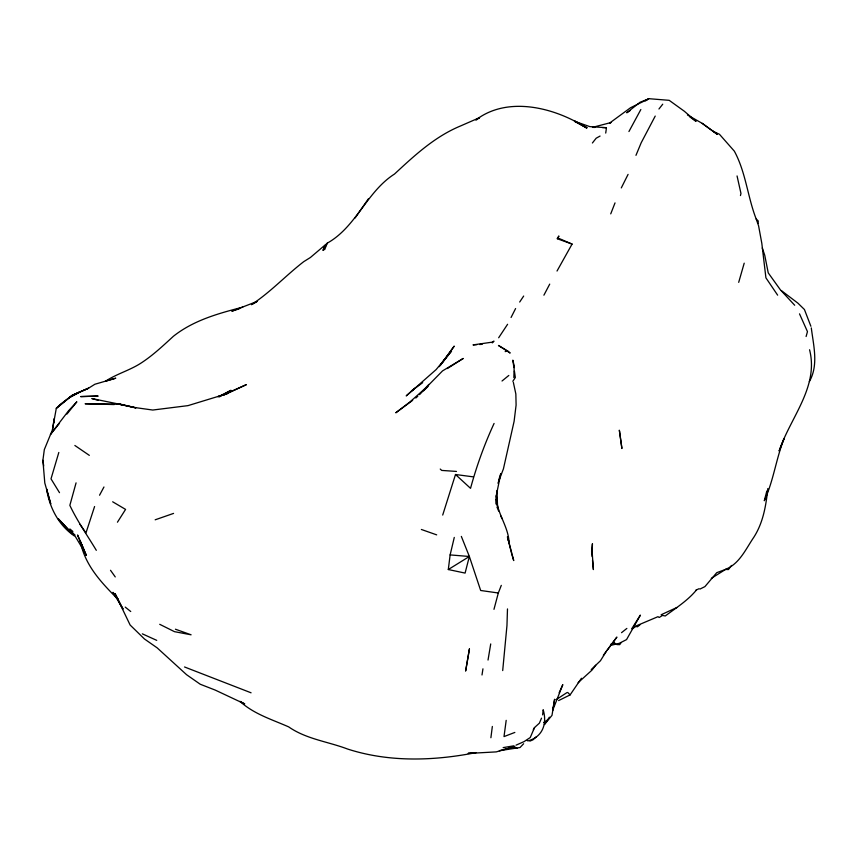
<?xml version="1.0" encoding="UTF-8"?>
<svg xmlns="http://www.w3.org/2000/svg" width="858" height="858" viewBox="0 0 858 858"><rect width="100%" height="100%" fill="white"/><g stroke="black" fill="none" stroke-linecap="round" stroke-linejoin="round"><path stroke-width="1.29" d="M507.486 608.933L506.96 625.557L502.702 670.57M513.845 377.574L514.21 365.991L512.837 360.146L513.91 367.578M53.915 422.801L54.108 418.833L52.585 429.493L44.326 449.592L42.9 460.285L44.798 483.011L50.751 503.893L46.6 488.963C49.464 507.507 58.505 525.042 74.217 535.864M542.631 714.886L543.178 709.727C547.34 723.798 542.674 736.893 527.981 740.894L527.102 740.508M461.347 536.411L469.358 556.488L465.09 573.09L448.305 569.53L450.128 554.911L454.279 537.419M490.894 737.741L492.342 726.458M757.968 223.466L758.279 221.032L756.188 219.015C747.586 196.847 745.838 172.308 734.351 151.169L719.454 134.277L712.848 131.124L702.219 123.359L687.43 114.951M52.435 429.654L56.306 408.311L60.929 403.904L72.447 395.216L88.503 388.234L94.884 384.245L115.766 378.185L105.427 381.252C116.86 373.713 130.202 370.291 141.602 362.709C153.239 355.073 163.224 345.581 173.445 336.239C193.511 320.334 218.393 313.417 242.728 307.175M506.188 720.355L504.011 736.593L514.843 732.432M605.716 133.076L606.402 128.217M482.003 674.978L482.947 668.832M767.824 488.556C766.033 505.512 763.234 522.565 753.839 537.226C745.838 548.927 739.628 563.685 725.643 569.304M488.03 660.049L490.722 643.94M553.099 707.893L552.766 710.22L554.622 699.238L551.994 715.357L544.412 724.581M557.314 238.749L558.815 236.175L557.314 238.749L572.082 244.08L557.024 271.031M494.079 423.444C484.438 444.283 476.544 466.205 470.538 488.341L455.501 474.506L442.707 515.057M740.454 195.56L740.958 193.404L737.054 175.944M766.837 491.012L764.306 500.718C773.541 480.791 776.061 458.88 784.094 438.524L779.118 451.061C790.175 417.674 819.068 387.076 809.566 349.764M493.972 609.341L498.316 592.996L501.297 585.37M76.072 482.861L69.852 505.362C77.263 521.106 87.355 535.413 96.311 550.332M806.102 336.529L807.464 331.628L799.517 313.856M738.695 282.346L744.208 263.17M58.816 452.466L51.008 478.85L59.502 492.674M94.584 506.52L85.982 532.893L79.955 524.335M498.809 479.697L500.772 473.723L496.396 494.937L496.31 504.289L496.085 499.281M541.516 718.167L539.371 723.176L534.545 727.541L530.233 737.537L524.099 741.591L516.012 745.173M497.94 483.247L503.431 468.843L514.103 421.342L516.098 405.073L515.851 393.972L513.341 382.336M610.735 213.867L615.025 202.896M476.587 119.766L479.558 117.664L460.306 126.062C434.759 136.679 414.468 155.512 394.53 174.024C366.495 191.881 356.445 226.802 327.22 243.179L324.646 249.667L323.391 249.088L325.783 244.423L310.414 257.486L303.711 261.679C285.832 275.493 270.442 292.246 251.437 304.665L256.596 301.952M635.971 155.33L641.183 142.793L655.222 116.077M552.981 709.587L562.805 684.641L559.126 692.781M325.783 244.423L322.994 250.439L327.22 243.179M628.077 174.388L621.299 187.913M549.388 717.181L544.498 724.324M511.057 317.481L515.594 308.548M543.908 295.184L549.721 284.116M99.549 495.216L103.957 486.99M628.935 131.542L640.84 109.534M507.593 324.281L498.659 337.762M533.311 729.697L534.545 727.541M809.373 381.563C818.746 365.047 813.491 345.602 811.303 327.906M606.445 651.136L600.461 660.735L591.226 669.562M117.449 522.2L125.579 509.405L112.666 501.791M631.885 628.539L640.379 615.111L626.555 639.585L619.208 643.35L611.068 645.291M607.164 650.267L616.891 637.076L603.356 655.265M512.816 381.306L515.336 377.488L514.446 371.289M558.612 700.578L570.098 694.905L581.467 678.26M519.68 302.037L523.67 296.053M355.137 217.943L368.372 198.841M621.031 642.739L619.723 644.648L616.859 644.572M440.529 365.1L454.236 346.117L439.285 366.656M731.499 565.443L728.431 569.573L725.578 569.412L716.73 572.683L704.922 586.615L699.946 589.081M595.752 665.218L591.966 670.13L578.12 682.689M442.9 362.076L451.565 350.997L436.143 369.573L406.209 395.903L414.714 388.32L411.325 391.066L422.694 382.647M658.955 108.998L662.73 104.193M592.406 142.986L596.171 138.213L600.053 136.068M59.502 423.262L50.418 434.502L68.49 410.843L76.845 401.801L66.935 414.06M696.374 590.079C687.741 600.579 676.04 607.893 665.272 615.969L662.494 615.433L659.234 617.481L657.989 616.677L637.033 625.546L632.153 628.978M428.914 384.395L419.23 394.637L442.524 370.903L463.223 358.451L447.35 368.543M523.627 743.736L520.045 747.511L499.367 750.707L514.435 746.685L517.009 748.369M492.245 342.9L493.983 341.141L492.084 342.181L473.005 344.895L476.941 344.659M502.027 381.006L508.815 375.45M423.562 390.808L428.088 386.39M424.678 388.899L409.781 402.08L395.785 412.795L412.655 400.343M536.443 736.711L532.99 739.8L529.869 741.13M415.819 398.015L417.792 396.278M621.535 632.678L626.855 628.431M475.793 120.023C507.979 95.313 555.501 107.808 586.615 128.003L574.485 121.053M639.939 624.892L637.419 626.801L634.663 626.158M567.031 692.556L555.973 699.753M543.693 722.554L547.683 719.841M630.029 110.682L626.726 112.773L640.025 102.274L648.712 98.831L645.409 100.922M711.303 578.378L725.578 569.412M448.305 569.53L469.358 556.488L480.673 590.486L498.316 592.996M219.358 396.879L230.995 390.315L218.168 396.836M661.121 614.757L676.887 607.496M648.712 98.831L630.544 107.733L609.716 122.994L610.982 122.544L592.492 127.37L594.991 127.424M610.842 644.358L614.328 642.696L616.012 644.294M611.175 644.176L614.328 642.696M695.892 590.175L699.045 588.706M114.264 404.558L85.114 403.753L120.667 404.225L135.843 407.904L119.434 404.268L136.004 407.7L152.767 410.038L187.988 405.63L224.464 394.487L246.385 384.62L223.53 395.216M257.421 301.319L231.821 311.197L239.253 308.816M173.573 513.406L155.169 519.809M224.464 394.487L227.209 393.629L218.2 396.428M514.435 746.685L496.267 751.887L468.296 753.442M505.18 351.598L507.657 350.954L510.156 353.046L498.455 345.463L507.657 350.954M503.153 747.618L514.028 745.795M468.339 753.185L476.061 752.605C433.676 760.971 389.06 762.419 347.651 749.055C327.992 741.58 306.338 739.178 288.696 726.898C271.761 719.401 253.968 714.124 239.961 701.372L244.594 703.785M479.568 344.498L482.196 344.337M602.466 127.595L606.198 127.67L589.757 126.609L574.849 121.364M456.477 471.428L441.709 470.42L440.24 469.047M473.251 476.855L455.501 474.506M649.56 98.745L669.197 100.332L684.373 111.272L696.042 121.396L689.542 116.667M450.128 554.911L469.358 556.488M122.211 404.783L91.838 398.541L98.08 400.321M251.072 692.803L184.534 666.977M421.375 529.472L436.679 534.866M175.418 629.214L191.098 634.802L174.474 631.66L159.717 624.313M74.85 534.791L72.394 533.805L58.323 518.854L72.394 533.805L74.549 535.006M557.496 237.805L572.082 244.08M142.342 633.837L156.735 640.368M244.648 703.914L215.251 690.1L200.236 684.234L186.583 674.71L157.153 647.854L144.466 638.995L130.137 625.032L115.047 593.629L123.048 609.051L113.02 592.331L118.039 599.249M574.731 121.493L587.108 127.767L574.528 121.032M74.861 445.474L89.329 455.362M712.848 131.124L717.374 134.395L702.219 123.359M781.338 290.583L797.951 303.185L804.429 309.513L810.885 326.265M72.876 531.434L69.755 529.032L74.013 534.341L85.65 553.678M125.236 607.11L130.738 611.518M567.685 692.417L570.098 694.905M794.69 305.255L780.362 289.789L768.232 272.865L764.746 255.276L762.29 247.994M115.251 576.93L110.51 570.28M117.889 599.259C101.276 582.475 84.942 565.454 80.266 541.162L83.773 549.495M777.638 295.163L765.915 277.831L761.818 243.35L758.59 225.826L756.188 219.015M500.632 515.733L502.144 518.779M84.631 551.351L77.531 534.995L86.25 555.437L84.77 551.876M497.168 507.421L498.648 511.068M511.926 554.622L513.717 560.564L507.475 536.808L510.767 550.16M43.704 466.001L42.9 460.285M509.169 543.253L507.475 536.808M511.057 551.276L511.636 553.507M509.094 542.953C508.622 526.083 496.096 512.644 496.321 495.849M496.31 495.538L497.608 508.118L496.964 490.594M592.117 556.52L591.602 551.297L592.428 543.747L592.202 552.552L593.393 569.583L592.503 560.435M469.423 648.938L465.669 670.859L469.423 648.938M69.101 397.704L56.306 408.311L72.447 395.216L88.503 388.234L72.447 395.216L69.101 397.704L80.287 391.784L69.101 397.704M97.919 396.074L80.759 396.589L97.919 396.074M619.54 431.199L619.304 430.201L621.911 448.509L619.54 431.199"/></g></svg>
